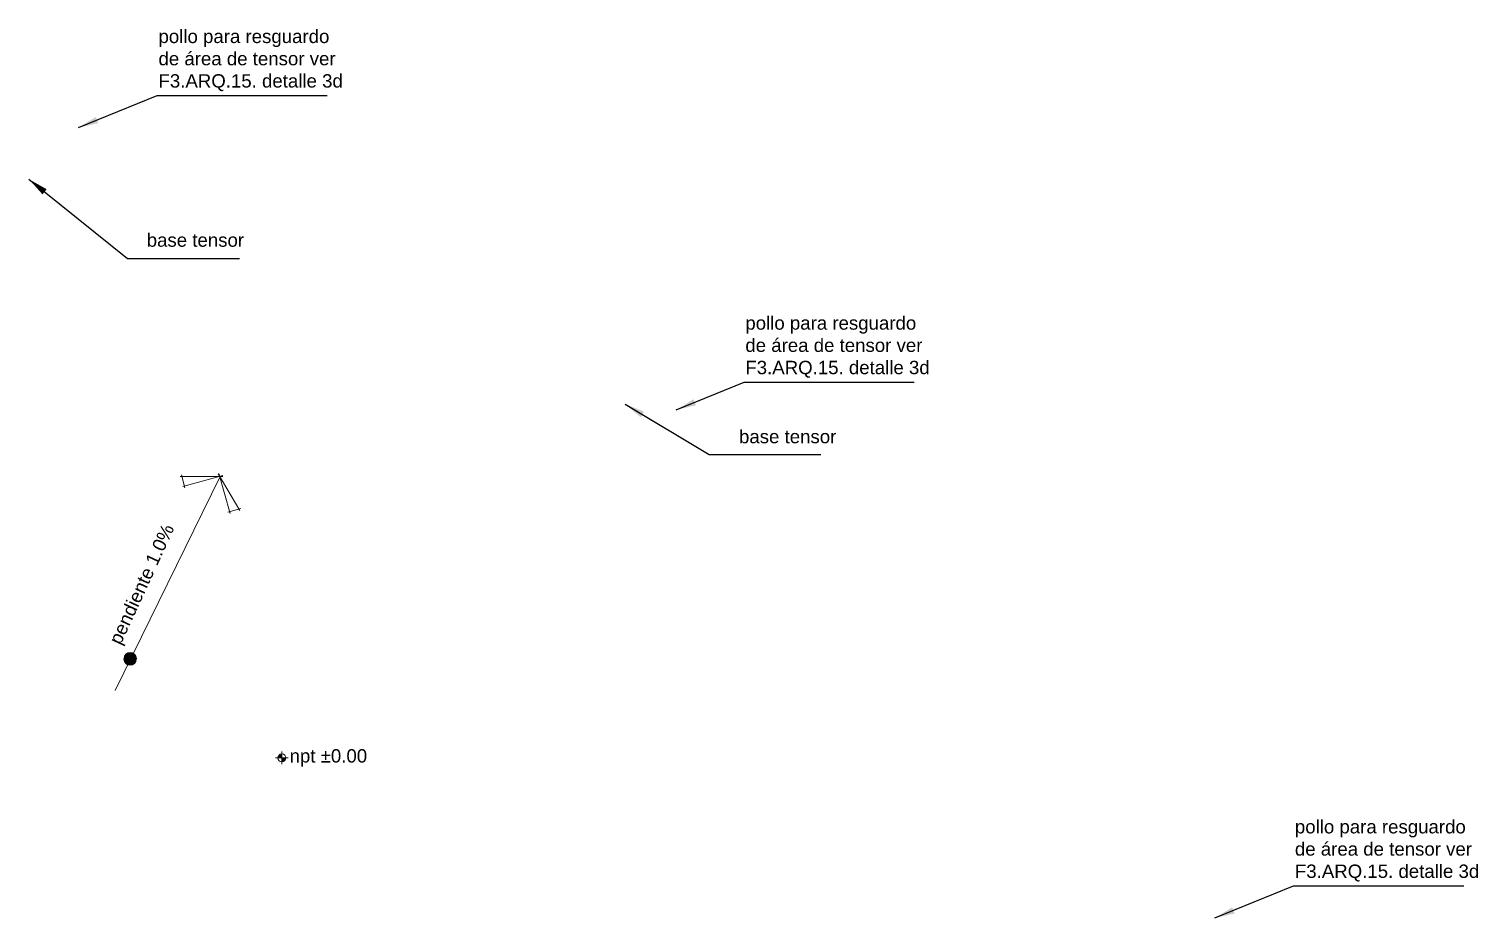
# Model space of a CAD drawing. Header units: millimetres. Extents: x 744843 to 745492, y 2520966 to 2521458.
# Drawn here: x 745415.3 to 745469.6, y 2521185.8 to 2521219.1 of the extents above; entities that cross this region are included whole.
import ezdxf

# ---------------------------------------------------------------- set-up
doc = ezdxf.new("R2010")
doc.units = ezdxf.units.MM
for name, color, linetype, lineweight in [('A_Escaleras', 52, 'Continuous', 20), ('A_Niveles', 1, 'Continuous', 20), ('A_Textos', 4, 'Continuous', 20)]:
    doc.layers.add(name, color=color, linetype=linetype, lineweight=lineweight)
doc.styles.add('Arial', font='arial.ttf', dxfattribs={"height": 1})
doc.styles.add('escal 300', font='arial.ttf', dxfattribs={"height": 0.5})
doc.dimstyles.new('Cotas Interiores', dxfattribs={"dimtxt": 1, "dimasz": 0.75, "dimexe": 0.25, "dimexo": 1, "dimgap": 0.01, "dimtad": 1, "dimzin": 4, "dimdsep": 46, "dimtxsty": 'Arial', "dimblk": 'OPEN90', "dimcen": 2.5, "dimclrd": 256, "dimclre": 256, "dimclrt": 4, "dimazin": 1, "dimtfac": 1, "dimtmove": 0, "dimatfit": 3, "dimfxl": 1.25, "dimarcsym": 0})

# ---------------------------------------------------------------- blocks, each defined once
blk = doc.blocks.new('_Open90')
at = {"color": 0, "linetype": 'ByBlock', "lineweight": -2}
for p, q in [((0, 0), (-1, 0)), ((-0.5, 0.5), (0, 0)), ((0, 0), (-0.5, -0.5))]:
    blk.add_line(p, q, dxfattribs=at)
blk = doc.blocks.new('Flecha_3')
at = {"layer": 'A_Escaleras'}
for p, q in [((-0.1511, 0.1379), (-0.0979, 0.191)), ((-0.1104, 0.1926), (0.0086, -0.0149)), ((0.0121, -0.0122), (-0.151, 0.1525)), ((0.0121, 0.0122), (-0.151, -0.1525)), ((-0.1104, -0.1926), (0.0086, 0.0149)), ((-0.1511, -0.1379), (-0.0979, -0.191))]:
    blk.add_line(p, q, dxfattribs=at)
blk = doc.blocks.new('niveles')
at = {"layer": 'A_Niveles'}
h = blk.add_hatch(color=256, dxfattribs=at)
h.paths.add_polyline_path([(-0.438, 0.174), (-0.289, 0.174), (-0.289, 0.323, 0.414214)])
h.paths.add_polyline_path([(-0.14, 0.174), (-0.289, 0.174), (-0.289, 0.025, 0.414214)])
for p, q in [((-0.525, 0.174), (-0.054, 0.174)), ((-0.479, 0.174), (-0.094, 0.174)), ((-0.289, 0.409), (-0.289, -0.061))]:
    blk.add_line(p, q, dxfattribs=at)
blk.add_circle((-0.289, 0.174), 0.149, dxfattribs=at)
at = {"layer": 'A_Textos', "ltscale": 0.0065, "width": 1.2}
blk.add_attdef('NIVEL', (0, 0), '', height=0.3, dxfattribs=at)

msp = doc.modelspace()

# ---------------------------------------------------------------- hatches: boundary and pattern name
at = {"layer": 'A_Escaleras'}
msp.add_hatch(color=256, dxfattribs=at).paths.add_polyline_path([(745419.099, 2521195.276, 1), (745419.06, 2521195.735, 1)])

# ---------------------------------------------------------------- linework, layer by layer
msp.add_line((745418.512, 2521194.316), (745422.448, 2521202.336), dxfattribs=at)
for centre in [(745419.073, 2521195.491), (745419.08, 2521195.506)]:
    msp.add_circle(centre, 0.23, dxfattribs=at)

# ---------------------------------------------------------------- block references
at = {"layer": 'A_Escaleras', "xscale": -6.691699386006691, "yscale": 6.69169938378036, "zscale": 6.691699385761568, "rotation": 240.3293531421171}
msp.add_blockref('Flecha_3', (745422.435, 2521202.333), dxfattribs=at)
at = {"layer": 'A_Textos'}
ref = msp.add_blockref('niveles', (745425.054, 2521191.614), dxfattribs=at)
ref.add_attrib('NIVEL', 'npt ±0.00', (745425.054, 2521191.614), dxfattribs={"ltscale": 0.0065, "height": 0.5, "style": 'Arial'})

# ---------------------------------------------------------------- texts
at = {"layer": 'A_Textos', "ltscale": 0.1, "char_height": 0.5, "style": 'Arial'}
for s, insert, width, attachment_point in [('{\\fArial|b0|i0|c238|p34;pollo para resguardo de área de tensor} ver\\PF3.ARQ.15. detalle 3d', (745420.139, 2521217.917), 7.31486, 4), ('base tensor', (745421.523, 2521211.438), 13.91647, 2), ('{\\fArial|b0|i0|c238|p34;pollo para resguardo de área de tensor} ver\\PF3.ARQ.15. detalle 3d', (745442.14, 2521207.179), 7.31486, 4), ('base tensor', (745443.727, 2521204.076), 13.91647, 2), ('{\\fArial|b0|i0|c238|p34;pollo para resguardo de área de tensor} ver\\PF3.ARQ.15. detalle 3d', (745462.742, 2521188.307), 7.31486, 4)]:
    msp.add_mtext(s, dxfattribs=dict(at, insert=insert, width=width, attachment_point=attachment_point))
at = {"layer": 'A_Textos', "ltscale": 0.1, "insert": (745419.276, 2521198.404), "char_height": 0.5, "width": 7.74165, "attachment_point": 2, "rotation": 65.2863, "style": 'escal 300'}
msp.add_mtext('{\\fArial|b0|i0|c238|p34;pendiente }1.0{\\fArial|b0|i0|c238|p34;%}', dxfattribs=at)

# ---------------------------------------------------------------- leaders
for points, override in [([(745417.143, 2521215.4), (745420.089, 2521216.607), (745426.468, 2521216.607)], {"dimtad": 0, "dimdsep": 44, "dimadec": 8}), ([(745415.284, 2521213.466), (745418.98, 2521210.502), (745423.175, 2521210.502)], {"dimgap": 0.01, "dimtad": 0, "dimdsep": 44, "dimadec": 8, "dimtfillclr": 256}), ([(745439.549, 2521204.827), (745442.09, 2521205.869), (745448.469, 2521205.869)], {"dimtad": 0, "dimdsep": 44, "dimadec": 8}), ([(745437.635, 2521205.041), (745440.782, 2521203.158), (745444.976, 2521203.158)], {"dimtad": 0, "dimdsep": 44, "dimadec": 8}), ([(745459.746, 2521185.79), (745462.692, 2521186.997), (745469.07, 2521186.997)], {"dimtad": 0, "dimdsep": 44, "dimadec": 8})]:
    msp.add_leader(points, dimstyle='Cotas Interiores', override=override)

doc.saveas('drawing.dxf')
